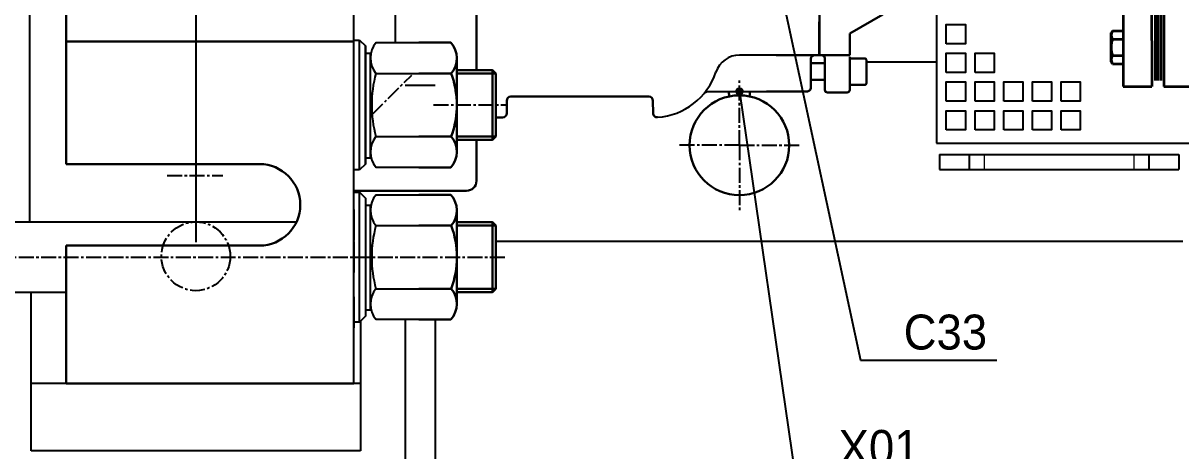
# Model space of a CAD drawing. Header units: millimetres. Extents: x 1235 to 3468, y -658 to 307.
# Drawn here: x 2871.4 to 2929.5, y -534.7 to -513.3 of the extents above; entities that cross this region are included whole.
import ezdxf
from ezdxf.enums import TextEntityAlignment as Align

# ---------------------------------------------------------------- set-up
doc = ezdxf.new("R2010")
doc.units = ezdxf.units.MM
for name, pattern in [('CENTRE', [1.125, 0.75, -0.125, 0.125, -0.125]), ('DASHED', [0.75, 0.5, -0.25]), ('LDM', [0]), ('SOLID_MEDIUM', [0]), ('SOLID_THICK', [0]), ('SOLID_THIN', [0])]:
    doc.linetypes.add(name, pattern=pattern)
doc.layers.get('0').update_dxf_attribs({"color": 255, "lineweight": 30})
for name, color, linetype in [('11', 3, 'Continuous'), ('4', 7, 'Continuous'), ('810', 7, 'Continuous')]:
    doc.layers.add(name, color=color, linetype=linetype)
for name, color, linetype, lineweight in [('AM_0', 7, 'Continuous', 30), ('AM_5', 90, 'Continuous', 20), ('AM_6', 2, 'Continuous', 35), ('可见 (ISO)', 7, 'Continuous', 25), ('隐藏 (ISO)', 7, 'DASHED', 25), ('隐藏窄的 (ISO)', 7, 'DASHED', 18)]:
    doc.layers.add(name, color=color, linetype=linetype, lineweight=lineweight)
doc.styles.add('TDM', font='medtext', dxfattribs={"width": 0.975})

# ---------------------------------------------------------------- blocks, each defined once
blk = doc.blocks.new('MEDCLUMP_SET_5334_')
at = {"layer": '11', "color": 172, "linetype": 'SOLID_THIN'}
for points in [[(644.398, 572.011), (644.398, 573.011), (645.398, 573.011), (645.398, 572.011)], [(644.398, 570.511), (644.398, 571.511), (645.398, 571.511), (645.398, 570.511)], [(645.898, 570.511), (645.898, 571.511), (646.898, 571.511), (646.898, 570.511)], [(644.398, 569.011), (644.398, 570.011), (645.398, 570.011), (645.398, 569.011)], [(645.898, 569.011), (645.898, 570.011), (646.898, 570.011), (646.898, 569.011)], [(647.398, 569.011), (647.398, 570.011), (648.398, 570.011), (648.398, 569.011)], [(648.898, 569.011), (648.898, 570.011), (649.398, 570.011), (649.898, 570.011), (649.898, 569.011)], [(650.398, 569.011), (650.398, 570.011), (650.898, 570.011), (651.398, 570.011), (651.398, 569.011)], [(644.398, 567.511), (644.398, 568.511), (645.398, 568.511), (645.398, 567.511)], [(645.898, 567.511), (645.898, 568.511), (646.898, 568.511), (646.898, 567.511)], [(647.398, 567.511), (647.398, 568.511), (648.398, 568.511), (648.398, 567.511)], [(648.898, 567.511), (648.898, 568.511), (649.898, 568.511), (649.898, 567.511)], [(650.398, 567.511), (650.398, 568.511), (651.398, 568.511), (651.398, 567.511)]]:
    blk.add_lwpolyline(points, close=True, dxfattribs=at)

msp = doc.modelspace()

# ---------------------------------------------------------------- hatches: boundary and pattern name
at = {"layer": 'AM_5'}
h = msp.add_hatch(dxfattribs=at)
h.set_pattern_fill('ANSI31', color=5, scale=0.005)
h.set_pattern_definition([(45, (1383.955846, -760.156947), (-0.01122532015, 0.01122532015), [])])
h.paths.add_polyline_path([(2907.526, -516.708, 1), (2907.193, -516.708, 1)])

# ---------------------------------------------------------------- linework, layer by layer
at = {"linetype": 'ByBlock'}
for p, q in [((2873.597, -520.34), (2873.597, -511.233)), ((2873.597, -514.188), (2888.023, -514.188)), ((2888.606, -520.335), (2888.606, -514.418)), ((2873.597, -520.34), (2883.3, -520.34)), ((2888.606, -520.335), (2888.606, -520.315)), ((2873.597, -531.333), (2873.597, -524.422)), ((2873.597, -531.333), (2873.597, -524.422)), ((2873.597, -524.422), (2883.3, -524.422)), ((2879.299, -531.333), (2873.597, -531.333)), ((2888.023, -531.333), (2880.895, -531.333))]:
    msp.add_line(p, q, dxfattribs=at)
msp.add_arc((2883.3, -522.381), 2.041, 270, 90, dxfattribs=at)
at = {"layer": '11', "color": 172, "linetype": 'CENTRE'}
for p, q in [((2880.104, -470.656), (2880.104, -524.249)), ((2880.104, -485.861), (2880.104, -524.249)), ((2888.959, -517.843), (2890.929, -515.874)), ((2907.36, -519.395), (2907.36, -516.053)), ((2892.027, -517.376), (2895.64, -517.376)), ((2907.36, -519.395), (2904.273, -519.395)), ((2907.36, -519.395), (2907.36, -522.738)), ((2907.36, -519.395), (2910.447, -519.395)), ((2878.668, -520.917), (2881.453, -520.917)), ((2809.351, -525.002), (2895.64, -525.002))]:
    msp.add_line(p, q, dxfattribs=at)
at = {"layer": '11', "color": 7, "linetype": 'SOLID_THICK'}
for p, q in [((2871.773, -519.126), (2871.773, -493.493)), ((2890.106, -499.661), (2890.106, -514.249)), ((2888.023, -531.333), (2888.023, -511.233)), ((2888.023, -520.626), (2888.023, -514.126)), ((2888.023, -514.126), (2888.314, -514.126)), ((2888.314, -514.126), (2888.606, -514.418)), ((2888.314, -520.626), (2888.314, -514.126)), ((2889.147, -514.249), (2892.898, -514.249)), ((2888.856, -514.793), (2888.606, -514.793)), ((2888.856, -520.022), (2888.856, -514.793)), ((2888.856, -519.721), (2888.856, -515.031)), ((2893.189, -519.721), (2893.189, -515.031)), ((2889.131, -515.793), (2892.914, -515.793)), ((2894.981, -515.626), (2893.189, -515.626)), ((2895.148, -515.793), (2893.189, -515.793)), ((2895.148, -515.793), (2893.189, -515.793)), ((2893.189, -519.721), (2893.189, -515.873)), ((2894.981, -515.626), (2893.354, -515.626)), ((2895.148, -515.793), (2894.981, -515.626)), ((2894.981, -519.126), (2894.981, -515.626)), ((2895.148, -515.793), (2894.981, -515.626)), ((2894.981, -519.126), (2894.981, -515.626)), ((2895.148, -518.959), (2895.148, -515.793)), ((2895.148, -518.959), (2895.148, -515.793)), ((2888.023, -524.173), (2888.023, -517.06)), ((2889.131, -518.959), (2892.914, -518.959)), ((2890.432, -518.959), (2892.914, -518.959)), ((2895.148, -518.959), (2893.189, -518.959)), ((2895.148, -518.959), (2893.189, -518.959)), ((2894.981, -519.126), (2895.148, -518.959)), ((2894.981, -519.126), (2895.148, -518.959)), ((2871.773, -523.208), (2871.773, -519.126)), ((2893.189, -519.126), (2894.981, -519.126)), ((2893.189, -519.126), (2894.981, -519.126)), ((2888.606, -520.022), (2888.856, -520.022)), ((2871.773, -523.208), (2871.773, -520.423)), ((2888.314, -520.626), (2888.023, -520.626)), ((2888.023, -524.173), (2888.023, -520.669)), ((2888.314, -520.626), (2888.096, -520.626)), ((2888.606, -520.335), (2888.314, -520.626)), ((2888.606, -520.335), (2888.314, -520.626)), ((2888.314, -520.626), (2888.314, -520.496)), ((2892.898, -520.503), (2889.147, -520.503)), ((2892.898, -520.503), (2889.147, -520.503)), ((2888.023, -528.556), (2888.023, -521.443)), ((2888.023, -528.556), (2888.023, -521.443)), ((2888.023, -531.333), (2888.023, -521.456)), ((2888.023, -528.252), (2888.023, -521.752)), ((2888.023, -521.752), (2888.314, -521.752)), ((2888.023, -528.252), (2888.023, -521.752)), ((2888.023, -521.752), (2888.314, -521.752)), ((2888.314, -521.752), (2888.606, -522.043)), ((2888.314, -528.252), (2888.314, -521.752)), ((2888.314, -521.752), (2888.606, -522.043)), ((2888.314, -528.252), (2888.314, -521.752)), ((2888.606, -522.043), (2888.606, -527.96)), ((2888.606, -522.043), (2888.606, -527.96)), ((2888.856, -522.419), (2888.606, -522.419)), ((2888.856, -522.419), (2888.606, -522.419)), ((2888.856, -527.647), (2888.856, -522.419)), ((2888.856, -527.647), (2888.856, -522.419)), ((2889.147, -521.875), (2892.898, -521.875)), ((2889.147, -521.875), (2892.898, -521.875)), ((2888.023, -522.616), (2888.023, -524.173)), ((2888.023, -522.616), (2888.023, -524.173)), ((2888.856, -527.347), (2888.856, -522.656)), ((2888.856, -527.347), (2888.856, -522.656)), ((2893.189, -527.347), (2893.189, -522.656)), ((2893.189, -527.347), (2893.189, -522.656)), ((2885.146, -523.252), (2833.407, -523.252)), ((2871.773, -523.208), (2871.773, -523.252)), ((2871.773, -523.208), (2871.773, -523.252)), ((2889.131, -523.419), (2892.914, -523.419)), ((2889.131, -523.419), (2892.914, -523.419)), ((2894.981, -523.252), (2893.189, -523.252)), ((2894.981, -523.252), (2893.189, -523.252)), ((2895.148, -523.419), (2893.189, -523.419)), ((2895.148, -523.419), (2893.189, -523.419)), ((2895.148, -523.419), (2894.981, -523.252)), ((2894.981, -526.752), (2894.981, -523.252)), ((2895.148, -523.419), (2894.981, -523.252)), ((2894.981, -526.752), (2894.981, -523.252)), ((2895.148, -526.585), (2895.148, -523.419)), ((2895.148, -526.585), (2895.148, -523.419)), ((2888.023, -524.21), (2888.023, -525.766)), ((2888.023, -524.21), (2888.023, -525.766)), ((2833.407, -526.752), (2873.597, -526.752)), ((2888.023, -526.987), (2888.023, -528.543)), ((2888.023, -526.987), (2888.023, -528.543)), ((2889.131, -526.584), (2892.914, -526.584)), ((2889.131, -526.584), (2892.914, -526.584)), ((2895.148, -526.585), (2893.189, -526.585)), ((2895.148, -526.585), (2893.189, -526.585)), ((2893.189, -526.752), (2894.981, -526.752)), ((2893.189, -526.752), (2894.981, -526.752)), ((2894.981, -526.752), (2895.148, -526.585)), ((2894.981, -526.752), (2895.148, -526.585)), ((2888.606, -527.647), (2888.856, -527.647)), ((2888.606, -527.647), (2888.856, -527.647)), ((2888.314, -528.252), (2888.023, -528.252)), ((2888.314, -528.252), (2888.023, -528.252)), ((2888.606, -527.96), (2888.314, -528.252)), ((2888.606, -527.96), (2888.314, -528.252)), ((2892.898, -528.129), (2889.147, -528.129)), ((2892.898, -528.129), (2889.147, -528.129))]:
    msp.add_line(p, q, dxfattribs=at)
at = {"layer": '11', "color": 92, "linetype": 'SOLID_MEDIUM'}
for p, q in [((2917.247, -494.619), (2917.247, -519.297)), ((2917.247, -519.297), (2964.647, -519.297))]:
    msp.add_line(p, q, dxfattribs=at)
at = {"layer": '11', "color": 172, "linetype": 'CENTRE'}
msp.add_circle((2880.104, -524.958), 1.725, dxfattribs=at)
at = {"layer": '11', "color": 7, "linetype": 'SOLID_THICK'}
for centre, radius, start, end in [((2890.05, -515.031), 1.194, 139.11827, 219.6748), ((2891.995, -515.031), 1.194, 320.32529, 40.88277), ((2895.046, -517.376), 6.123, 165.02063, 194.97937), ((2888.498, -517.376), 4.691, 340.27972, 19.72028), ((2888.498, -517.376), 4.691, 340.27972, 15.5386), ((2890.05, -519.721), 1.194, 140.32549, 220.88146), ((2891.995, -519.721), 1.194, 319.1175, 39.67442), ((2891.995, -519.721), 1.194, 319.1175, 39.67442), ((2890.05, -519.721), 1.194, 198.95456, 220.88146), ((2890.05, -522.656), 1.194, 139.11827, 219.6748), ((2890.05, -522.656), 1.194, 139.11827, 219.6748), ((2891.995, -522.656), 1.194, 320.32529, 40.88277), ((2891.995, -522.656), 1.194, 320.32529, 40.88277), ((2895.046, -525.002), 6.123, 165.02063, 194.97937), ((2895.046, -525.002), 6.123, 165.02063, 194.97937), ((2888.498, -525.002), 4.691, 340.27972, 19.72028), ((2888.498, -525.002), 4.691, 340.27972, 19.72028), ((2890.05, -527.347), 1.194, 140.32549, 220.88146), ((2890.05, -527.347), 1.194, 140.32549, 220.88146), ((2891.995, -527.347), 1.194, 319.1175, 39.67442), ((2891.995, -527.347), 1.194, 319.1175, 39.67442)]:
    msp.add_arc(centre, radius, start, end, dxfattribs=at)
at = {"layer": '4', "color": 172, "linetype": 'LDM'}
for p, q in [((2908.443, -506.958), (2913.428, -530.156)), ((2907.36, -516.708), (2910.163, -535.938)), ((2913.428, -530.156), (2915.016, -530.156)), ((2915.016, -530.156), (2920.276, -530.156))]:
    msp.add_line(p, q, dxfattribs=at)
msp.add_circle((2907.36, -516.708), 0.166, dxfattribs=at)
at = {"layer": '810', "color": 7, "linetype": 'SOLID_THICK'}
for p, q in [((2911.385, -513.782), (2911.385, -499.032)), ((2911.36, -513.791), (2911.36, -513.208)), ((2911.36, -514.874), (2911.36, -513.791)), ((2911.385, -514.574), (2911.385, -513.782)), ((2912.893, -514.883), (2912.893, -513.8)), ((2909.201, -514.874), (2911.36, -514.874)), ((2909.201, -514.874), (2911.36, -514.874)), ((2911.385, -514.883), (2911.385, -514.574)), ((2911.385, -514.883), (2911.385, -514.574)), ((2911.385, -514.883), (2911.385, -514.574)), ((2911.385, -514.883), (2911.527, -514.891)), ((2911.385, -514.883), (2911.527, -514.891)), ((2911.643, -516.616), (2911.643, -515.023)), ((2911.643, -516.616), (2911.643, -515.023)), ((2912.893, -514.962), (2912.893, -516.616)), ((2912.893, -514.962), (2912.893, -516.616)), ((2911.643, -515.705), (2911.643, -515.705)), ((2911.643, -515.705), (2911.643, -515.705)), ((2911.643, -515.705), (2911.643, -515.705)), ((2895.693, -517.166), (2895.693, -517.791)), ((2902.819, -516.958), (2895.901, -516.958)), ((2903.031, -517.785), (2903.027, -517.165)), ((2912.343, -516.749), (2911.776, -516.749)), ((2912.343, -516.749), (2911.776, -516.749)), ((2912.76, -516.749), (2912.343, -516.749)), ((2912.76, -516.749), (2912.343, -516.749))]:
    msp.add_line(p, q, dxfattribs=at)
for points in [[(2911.36, -500.708), (2911.36, -514.874), (2907.371, -514.874)], [(2911.643, -515.289), (2910.943, -515.289)], [(2911.643, -515.289), (2910.943, -515.289)], [(2910.943, -516.122), (2911.643, -516.122)], [(2910.943, -516.122), (2911.643, -516.122)]]:
    msp.add_lwpolyline(points, dxfattribs=at)
for points in [[(2909.818, -516.708), (2910.735, -516.708, 0.414214), (2910.943, -516.499), (2910.943, -515.083, -0.414214), (2911.151, -514.874)], [(2909.818, -516.708), (2910.735, -516.708, 0.414214), (2910.943, -516.499), (2910.943, -515.083, -0.414214), (2911.151, -514.874)], [(2909.818, -516.708), (2910.735, -516.708, 0.414214), (2910.943, -516.499), (2910.943, -515.083, -0.414214), (2911.151, -514.874)], [(2905.599, -516.778, -0.215488), (2905.755, -516.708), (2909.818, -516.708)]]:
    msp.add_lwpolyline(points, format="xyb", dxfattribs=at)
msp.add_lwpolyline([(2912.893, -516.372), (2913.643, -516.372, 0.414214), (2913.726, -516.289), (2913.726, -515.122, 0.414214), (2913.643, -515.039), (2912.893, -515.039)], format="xyb", close=True, dxfattribs=at)
msp.add_lwpolyline([(2912.893, -516.372), (2913.643, -516.372, 0.414214), (2913.726, -516.289), (2913.726, -515.122, 0.414214), (2913.643, -515.039), (2912.893, -515.039)], format="xyb", close=True, dxfattribs=at)
for centre, radius, start, end in [((2907.371, -516.125), 1.25, 89.99992, 161.44653), ((2911.51, -515.023), 0.133, 359.99736, 87.00167), ((2911.51, -515.023), 0.133, 359.99736, 87.00167), ((2903.026, -514.666), 3.333, 273.90752, 341.44719), ((2911.776, -516.616), 0.133, 180.00082, 270.00082), ((2911.776, -516.616), 0.133, 180.00082, 270.00082), ((2912.76, -516.616), 0.133, 269.99754, 359.99754), ((2912.76, -516.616), 0.133, 269.99754, 359.99754), ((2895.901, -517.166), 0.208, 89.99633, 179.99633), ((2902.819, -517.166), 0.208, 0.32201, 89.99679), ((2895.485, -517.791), 0.208, 270.0021, 0.0021), ((2903.239, -517.784), 0.208, 180.32012, 273.91062)]:
    msp.add_arc(centre, radius, start, end, dxfattribs=at)
at = {"layer": 'AM_0', "color": 7, "linetype": 'SOLID_THICK'}
for p, q in [((2911.385, -513.782), (2911.385, -499.032)), ((2914.552, -512.842), (2912.893, -513.8)), ((2911.36, -513.791), (2911.36, -513.208)), ((2891.289, -514.249), (2892.898, -514.249)), ((2911.36, -514.874), (2911.36, -513.791)), ((2911.385, -514.574), (2911.385, -513.782)), ((2912.893, -514.883), (2912.893, -513.8)), ((2909.201, -514.874), (2911.36, -514.874)), ((2909.201, -514.874), (2911.36, -514.874)), ((2911.385, -514.883), (2911.385, -514.574)), ((2911.385, -514.883), (2911.385, -514.574)), ((2911.385, -514.883), (2911.385, -514.574)), ((2911.385, -514.883), (2911.527, -514.891)), ((2911.385, -514.883), (2911.527, -514.891)), ((2893.189, -519.721), (2893.189, -515.031)), ((2911.643, -516.616), (2911.643, -515.023)), ((2911.643, -516.616), (2911.643, -515.023)), ((2912.893, -514.962), (2912.893, -516.616)), ((2912.893, -514.962), (2912.893, -516.616)), ((2891.289, -515.793), (2892.914, -515.793)), ((2894.981, -515.626), (2893.189, -515.626)), ((2895.148, -515.793), (2893.189, -515.793)), ((2895.148, -515.793), (2893.189, -515.793)), ((2893.189, -519.721), (2893.189, -515.873)), ((2894.981, -515.626), (2893.354, -515.626)), ((2895.148, -515.793), (2894.981, -515.626)), ((2894.981, -519.126), (2894.981, -515.626)), ((2895.148, -515.793), (2894.981, -515.626)), ((2894.981, -519.126), (2894.981, -515.626)), ((2895.148, -518.959), (2895.148, -515.793)), ((2895.148, -518.959), (2895.148, -515.793)), ((2911.643, -515.705), (2911.643, -515.705)), ((2911.643, -515.705), (2911.643, -515.705)), ((2911.643, -515.705), (2911.643, -515.705)), ((2895.693, -517.166), (2895.693, -517.791)), ((2902.819, -516.958), (2895.901, -516.958)), ((2903.031, -517.785), (2903.027, -517.165)), ((2912.343, -516.749), (2911.776, -516.749)), ((2912.343, -516.749), (2911.776, -516.749)), ((2912.76, -516.749), (2912.343, -516.749)), ((2912.76, -516.749), (2912.343, -516.749)), ((2891.289, -518.959), (2892.914, -518.959)), ((2891.289, -518.959), (2892.914, -518.959)), ((2895.148, -518.959), (2893.189, -518.959)), ((2895.148, -518.959), (2893.189, -518.959)), ((2894.981, -519.126), (2895.148, -518.959)), ((2894.981, -519.126), (2895.148, -518.959)), ((2893.189, -519.126), (2894.981, -519.126)), ((2893.189, -519.126), (2894.981, -519.126)), ((2892.898, -520.503), (2891.289, -520.503)), ((2892.898, -520.503), (2891.289, -520.503)), ((2891.289, -521.875), (2892.898, -521.875)), ((2891.289, -521.875), (2892.898, -521.875)), ((2893.189, -527.347), (2893.189, -522.656)), ((2893.189, -527.347), (2893.189, -522.656)), ((2891.289, -523.419), (2892.914, -523.419)), ((2891.289, -523.419), (2892.914, -523.419)), ((2894.981, -523.252), (2893.189, -523.252)), ((2894.981, -523.252), (2893.189, -523.252)), ((2895.148, -523.419), (2893.189, -523.419)), ((2895.148, -523.419), (2893.189, -523.419)), ((2895.148, -523.419), (2894.981, -523.252)), ((2894.981, -526.752), (2894.981, -523.252)), ((2895.148, -523.419), (2894.981, -523.252)), ((2894.981, -526.752), (2894.981, -523.252)), ((2895.148, -526.585), (2895.148, -523.419)), ((2895.148, -526.585), (2895.148, -523.419)), ((2891.289, -526.584), (2892.914, -526.584)), ((2891.289, -526.584), (2892.914, -526.584)), ((2895.148, -526.585), (2893.189, -526.585)), ((2895.148, -526.585), (2893.189, -526.585)), ((2893.189, -526.752), (2894.981, -526.752)), ((2893.189, -526.752), (2894.981, -526.752)), ((2894.981, -526.752), (2895.148, -526.585)), ((2894.981, -526.752), (2895.148, -526.585)), ((2892.898, -528.129), (2891.289, -528.129)), ((2892.898, -528.129), (2891.289, -528.129))]:
    msp.add_line(p, q, dxfattribs=at)
at = {"layer": 'AM_0'}
for p, q in [((2894.176, -515.626), (2894.176, -499.7)), ((2911.385, -514.883), (2912.893, -514.883)), ((2911.385, -514.883), (2912.893, -514.883)), ((2911.385, -514.883), (2912.893, -514.883)), ((2906.822, -516.708), (2906.86, -516.946)), ((2907.897, -516.708), (2907.86, -516.946)), ((2909.818, -516.708), (2908.725, -516.708)), ((2895.485, -517.999), (2895.148, -517.999)), ((2894.176, -519.126), (2894.176, -521.176)), ((2893.676, -521.676), (2888.023, -521.676)), ((2873.597, -531.333), (2888.023, -531.333))]:
    msp.add_line(p, q, dxfattribs=at)
at = {"layer": 'AM_0', "color": 7, "linetype": 'SOLID_THICK'}
msp.add_lwpolyline([(2909.818, -516.708), (2910.735, -516.708, 0.414214), (2910.943, -516.499), (2910.943, -515.083, -0.414214), (2911.151, -514.874)], format="xyb", dxfattribs=at)
msp.add_lwpolyline([(2909.818, -516.708), (2910.735, -516.708, 0.414214), (2910.943, -516.499), (2910.943, -515.083, -0.414214), (2911.151, -514.874)], format="xyb", dxfattribs=at)
for points in [[(2911.643, -515.289), (2910.943, -515.289)], [(2911.643, -515.289), (2910.943, -515.289)], [(2910.943, -516.122), (2911.643, -516.122)], [(2910.943, -516.122), (2911.643, -516.122)]]:
    msp.add_lwpolyline(points, dxfattribs=at)
msp.add_lwpolyline([(2912.893, -516.372), (2913.643, -516.372, 0.414214), (2913.726, -516.289), (2913.726, -515.122, 0.414214), (2913.643, -515.039), (2912.893, -515.039)], format="xyb", close=True, dxfattribs=at)
msp.add_lwpolyline([(2912.893, -516.372), (2913.643, -516.372, 0.414214), (2913.726, -516.289), (2913.726, -515.122, 0.414214), (2913.643, -515.039), (2912.893, -515.039)], format="xyb", close=True, dxfattribs=at)
at = {"layer": 'AM_0'}
msp.add_circle((2907.36, -519.395), 2.5, dxfattribs=at)
at = {"layer": 'AM_0', "color": 7, "linetype": 'SOLID_THICK'}
for centre, radius, start, end in [((2891.995, -515.031), 1.194, 320.32529, 40.88277), ((2911.51, -515.023), 0.133, 359.99736, 87.00167), ((2911.51, -515.023), 0.133, 359.99736, 87.00167), ((2888.498, -517.376), 4.691, 340.27972, 19.72028), ((2888.498, -517.376), 4.691, 340.27972, 15.5386), ((2911.776, -516.616), 0.133, 180.00082, 270.00082), ((2911.776, -516.616), 0.133, 180.00082, 270.00082), ((2912.76, -516.616), 0.133, 269.99754, 359.99754), ((2912.76, -516.616), 0.133, 269.99754, 359.99754), ((2895.901, -517.166), 0.208, 89.99633, 179.99633), ((2902.819, -517.166), 0.208, 0.32201, 89.99679), ((2895.485, -517.791), 0.208, 270.0021, 0.0021), ((2903.239, -517.784), 0.208, 180.32012, 273.91062), ((2891.995, -519.721), 1.194, 319.1175, 39.67442), ((2891.995, -519.721), 1.194, 319.1175, 39.67442), ((2891.995, -522.656), 1.194, 320.32529, 40.88277), ((2891.995, -522.656), 1.194, 320.32529, 40.88277), ((2888.498, -525.002), 4.691, 340.27972, 19.72028), ((2888.498, -525.002), 4.691, 340.27972, 19.72028), ((2891.995, -527.347), 1.194, 319.1175, 39.67442), ((2891.995, -527.347), 1.194, 319.1175, 39.67442)]:
    msp.add_arc(centre, radius, start, end, dxfattribs=at)
at = {"layer": 'AM_0'}
msp.add_arc((2893.676, -521.176), 0.5, 270, 0, dxfattribs=at)
at = {"layer": 'AM_6', "linetype": 'Continuous'}
for p, q in [((2928.639, -497.472), (2928.639, -516.444)), ((2928.223, -516.151), (2928.223, -506.958)), ((2928.355, -516.151), (2928.355, -506.958)), ((2928.505, -516.151), (2928.505, -506.958)), ((2928.029, -509.496), (2928.034, -516.443)), ((2926.608, -512.376), (2926.61, -516.444)), ((2926.61, -516.444), (2928.034, -516.443)), ((2928.639, -516.444), (2930.315, -516.444))]:
    msp.add_line(p, q, dxfattribs=at)
at = {"layer": 'AM_6'}
for p, q in [((2926.069, -513.655), (2926.005, -513.767)), ((2926.069, -513.655), (2926.605, -513.655)), ((2926.605, -513.655), (2926.605, -514.007)), ((2926.005, -515.207), (2926.005, -513.767)), ((2926.069, -514.071), (2926.605, -514.071)), ((2926.069, -514.902), (2926.605, -514.902)), ((2926.069, -515.318), (2926.005, -515.207)), ((2926.069, -515.318), (2926.605, -515.318)), ((2926.605, -514.967), (2926.605, -515.318))]:
    msp.add_line(p, q, dxfattribs=at)
for centre, radius, start, end in [((2926.372, -513.863), 0.367, 154.44687, 214.44687), ((2927.379, -514.487), 1.375, 162.38753, 197.61247), ((2926.372, -515.11), 0.367, 145.55313, 205.55313)]:
    msp.add_arc(centre, radius, start, end, dxfattribs=at)
at = {"layer": '可见 (ISO)'}
for p, q in [((2913.726, -515.208), (2917.247, -515.208)), ((2892.104, -516.408), (2890.604, -516.408)), ((2917.388, -519.858), (2917.388, -520.608)), ((2917.388, -519.858), (2929.388, -519.858)), ((2929.388, -519.858), (2929.388, -520.608)), ((2917.388, -520.608), (2929.388, -520.608)), ((2895.148, -524.208), (2929.604, -524.208)), ((2871.854, -531.979), (2871.854, -526.752)), ((2888.354, -528.212), (2888.354, -534.708)), ((2890.604, -528.129), (2890.604, -552.708)), ((2892.104, -528.129), (2892.104, -550.458)), ((2888.354, -531.333), (2871.854, -531.333)), ((2871.854, -534.708), (2871.854, -531.979)), ((2888.354, -534.708), (2871.854, -534.708))]:
    msp.add_line(p, q, dxfattribs=at)
at = {"layer": '隐藏 (ISO)', "ltscale": 1.731442}
for p, q in [((2918.888, -519.858), (2918.888, -520.608)), ((2927.888, -519.858), (2927.888, -520.608))]:
    msp.add_line(p, q, dxfattribs=at)
at = {"layer": '隐藏窄的 (ISO)', "ltscale": 1.731442}
for p, q in [((2919.638, -519.858), (2919.638, -520.608)), ((2927.138, -519.858), (2927.138, -520.608))]:
    msp.add_line(p, q, dxfattribs=at)

# ---------------------------------------------------------------- block references
at = {"xscale": 0.9599999999999455, "yscale": 0.9599999999999455, "zscale": 0.9599999999999455}
msp.add_blockref('MEDCLUMP_SET_5334_', (2299.113, -1063.435), dxfattribs=at)

# ---------------------------------------------------------------- texts
at = {"layer": '4', "color": 7, "style": 'TDM', "width": 0.975}
for s, p in [('C33', (2915.598, -530.156)), ('X01', (2912.333, -535.938))]:
    msp.add_text(s, height=1.75, dxfattribs=at).set_placement(p, align=Align.BOTTOM_LEFT)

doc.saveas('drawing.dxf')
